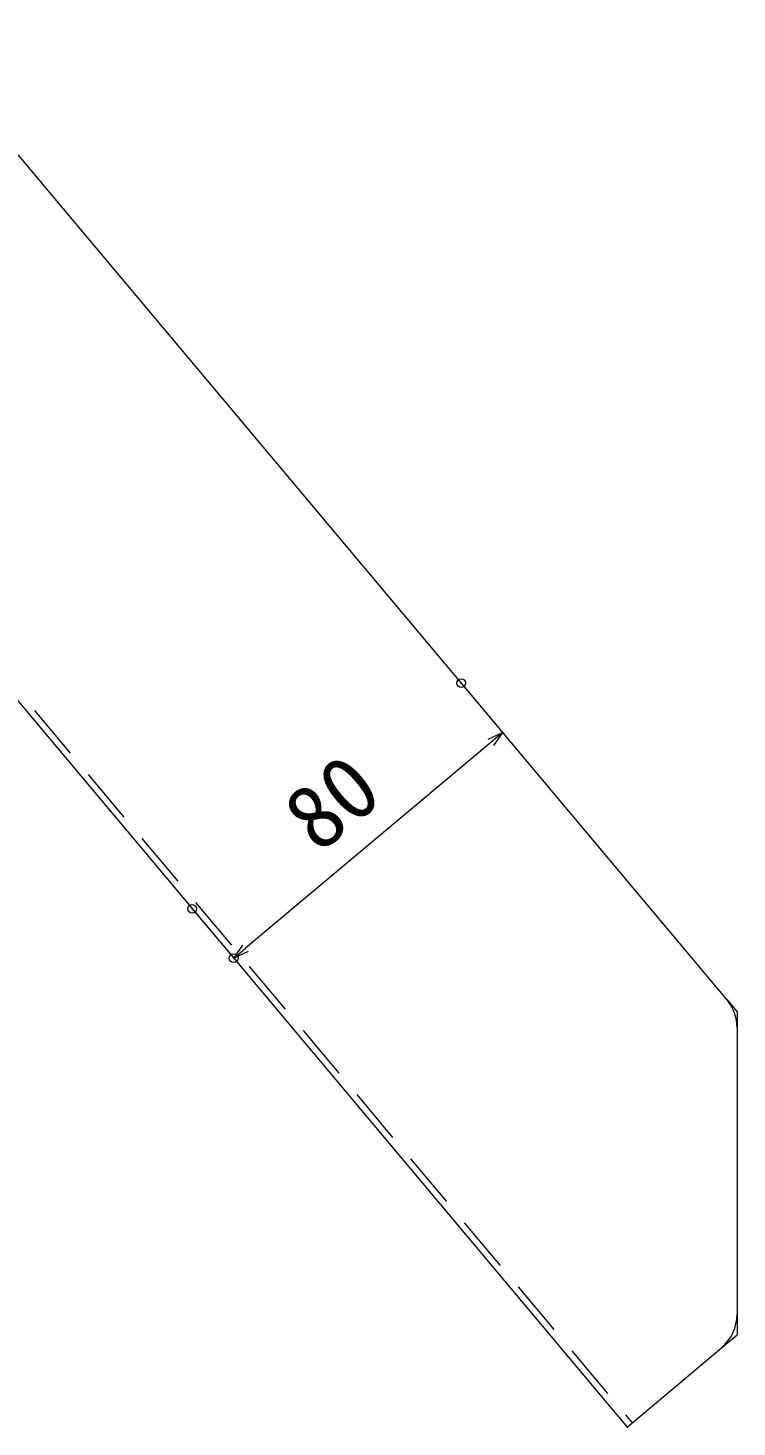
# Model space of a CAD drawing. Units: millimetres at full size. Extents: x -34906 to 7411, y -8440 to 3030.
# Drawn here: x 1125.6 to 1287.1, y -3190.1 to -2871.3 of the extents above; entities that cross this region are included whole.
import ezdxf
from ezdxf.enums import TextEntityAlignment as Align

# ---------------------------------------------------------------- set-up
doc = ezdxf.new("R2010")
doc.units = ezdxf.units.MM
doc.header["$LTSCALE"] = 4
doc.header["$PDMODE"] = 32
doc.header["$PDSIZE"] = 2
doc.linetypes.add('USER4', pattern=[4.7625, 3.175, -1.5875])
for name, color, linetype, lineweight in [('0-0_0', 7, 'Continuous', 9), ('0-2_01_外形線', 7, 'Continuous', 18), ('0-5_07_寸法線', 7, 'Continuous', 9), ('0-9_10_補助線', 8, 'Continuous', 18), ('0-A_03_かくれ線', 6, 'USER4', 18)]:
    doc.layers.add(name, color=color, linetype=linetype, lineweight=lineweight)
doc.styles.add('ＭＳ ゴシック', font='')
doc.styles.get('ＭＳ ゴシック').set_extended_font_data('MS Gothic')

msp = doc.modelspace()

# ---------------------------------------------------------------- linework, layer by layer
at = {"layer": '0-0_0', "lineweight": 18}
msp.add_arc((1277.141, -3164.374), 10, 310, 360, dxfattribs=at)
at = {"layer": '0-2_01_外形線'}
for p, q in [((1284.801, -3092.676), (1099.025, -2871.276)), ((1091.235, -2986.45), (1262.085, -3190.061)), ((1287.141, -3099.104), (1287.141, -3164.374)), ((1262.085, -3190.061), (1283.568, -3172.034))]:
    msp.add_line(p, q, dxfattribs=at)
msp.add_arc((1277.141, -3099.104), 10, 360, 40, dxfattribs=at)
at = {"layer": '0-5_07_寸法線', "color": 3, "lineweight": 18}
for p, q in [((1224.281, -3020.55), (1235.017, -3033.345)), ((1231.05, -3034.063), (1175.129, -3080.986)), ((1162.997, -3071.973), (1173.733, -3084.768))]:
    msp.add_line(p, q, dxfattribs=at)
at = {"layer": '0-5_07_寸法線'}
for p, q in [((1233.731, -3031.813), (1231.05, -3034.063)), ((1172.448, -3083.236), (1175.129, -3080.986))]:
    msp.add_line(p, q, dxfattribs=at)
for points in [[(1230.447, -3033.344), (1233.731, -3031.813), (1231.653, -3034.781)], [(1175.732, -3081.705), (1172.448, -3083.236), (1174.526, -3080.268)]]:
    msp.add_lwpolyline(points, dxfattribs=at)
for p in [(1224.281, -3020.55), (1162.997, -3071.973), (1172.448, -3083.236)]:
    msp.add_point(p, dxfattribs=at)
at = {"layer": '0-9_10_補助線'}
for p, q in [((1284.801, -3092.676), (1287.141, -3095.464)), ((1287.141, -3095.464), (1287.141, -3099.104)), ((1287.141, -3164.374), (1287.141, -3169.037)), ((1283.568, -3172.034), (1287.141, -3169.037))]:
    msp.add_line(p, q, dxfattribs=at)
at = {"layer": '0-A_03_かくれ線'}
msp.add_line((1102.537, -2997.586), (1263.234, -3189.097), dxfattribs=at)

# ---------------------------------------------------------------- texts
at = {"layer": '0-5_07_寸法線', "style": 'ＭＳ ゴシック'}
msp.add_text('80', height=14.66, rotation=40, dxfattribs=at).set_placement((1194.658, -3063.033), align=Align.BOTTOM_LEFT)

doc.saveas('drawing.dxf')
